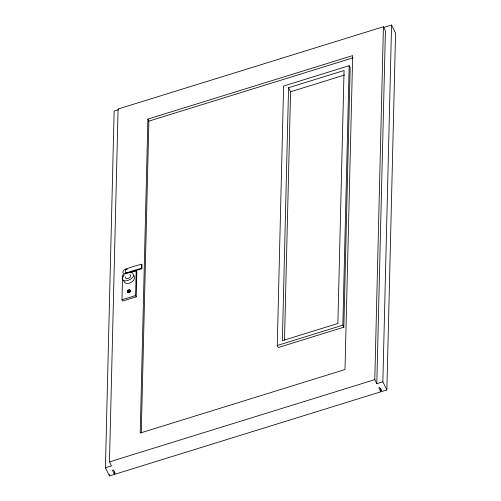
<?xml version="1.0" encoding="UTF-8"?>
<svg xmlns="http://www.w3.org/2000/svg" width="501" height="501" viewBox="0 0 501 501"><rect width="100%" height="100%" fill="white"/><g stroke="black" fill="none" stroke-linecap="round" stroke-linejoin="round"><path stroke-width="0.75" d="M114.535 472.042L114.478 474.384L109.431 475.95L105.423 467.828L114.14 111.065L118.618 109.675M105.423 467.828L111.472 465.949L109.469 461.884L118.092 109.018L383.415 26.753L385.419 30.818L376.796 383.685L382.852 381.812L391.569 25.05L383.365 27.593M109.431 475.95L109.469 474.384M131.174 272.387L136.191 270.828L136.829 272.118L136.222 296.836L122.613 301.051L121.975 299.761L122.576 275.049L124.01 274.604M141.802 264.252L141.702 268.373A89.917 72.094 1.4 0 0 125.363 273.44L125.463 269.319A89.917 72.094 1.4 0 1 141.802 264.252L141.858 268.699L125.526 273.759L125.363 273.44C120.296 274.561 124.06 267.559 127.373 269.325M128.406 292.29L128.456 290.229L129.139 290.016L129.245 292.402L128.406 292.29L129.089 292.077L129.139 290.016M128.569 292.609L128.456 290.229M136.222 296.836L135.589 295.546L136.191 270.828M147.883 119.094L140.211 433.046L345.001 369.55L352.673 55.598L147.883 119.094L148.885 121.123L141.269 432.732M277.26 345.49L283.597 86.028L349.172 65.694L350.174 67.729L343.836 327.191L278.262 347.519L277.26 345.49L342.834 325.162L349.172 65.694M288.563 87.706L282.382 340.68L337.868 323.477L344.049 70.503L288.563 87.706L290.567 91.771L284.499 340.06M376.796 383.685L374.792 379.626L383.415 26.753M114.478 474.384L112.474 470.326L113.483 470.013L115.487 474.071L380.804 391.813L380.885 388.682M380.804 391.813L378.8 387.749L379.808 387.436L381.812 391.5L386.86 389.935L395.577 33.172L391.569 25.05M125.344 276.821C124.887 281.199 133.103 277.047 129.922 274.485M127.473 291.288C126.283 294.325 132.214 292.202 130.26 290.054C124.242 288.964 128.744 296.166 130.423 290.311L129.402 290.098M124.179 274.817C116.201 287.154 141.639 277.61 130.767 272.124M127.304 272.237L125.363 273.44M126.891 273.064L127.461 272.563M127.749 290.937L128.106 290.624M125.526 273.759L126.227 273.471M128.519 290.367L128.964 290.185M148.885 121.123L352.929 57.859M290.567 91.771L344.575 75.025M128.619 290.549L129.296 290.342M121.975 299.761L135.589 295.546M109.469 461.884L374.792 379.626M126.327 269.494L125.463 269.319M133.999 275.594C137.299 280.861 125.369 287.317 123.791 280.804M382.852 381.812L386.86 389.935M342.834 325.162L343.836 327.191M141.702 268.373L141.858 268.699M129.089 292.077L129.245 292.402"/></g></svg>
